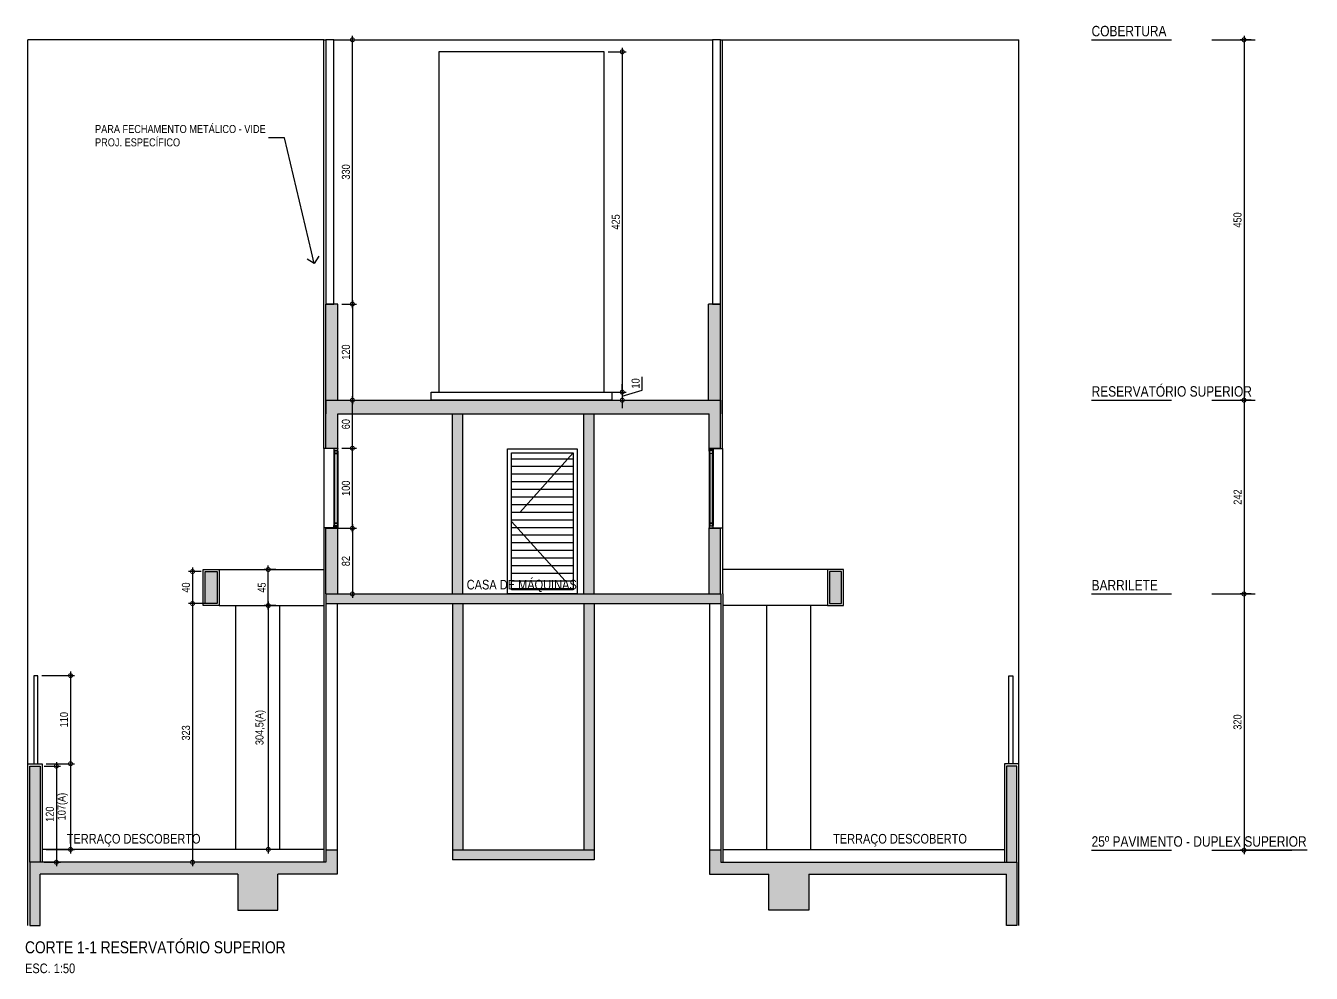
# Model space of a CAD drawing. Header units: metres. Extents: x -21 to 570, y -75 to 184.
# Drawn here: x 19.65 to 35.71, y -75.34 to -63.51 of the extents above; entities that cross this region are included whole.
import ezdxf
from ezdxf import colors
from ezdxf.entities.mleader import LeaderData, LeaderLine
from ezdxf.enums import TextEntityAlignment as Align
from ezdxf.math import Vec2, Vec3

# ---------------------------------------------------------------- set-up
doc = ezdxf.new("R2010")
doc.units = ezdxf.units.M
doc.linetypes.add('DASHEDX2', pattern=[1.5, 1, -0.5])
for name, color, linetype in [('ARQ-ALV ACAB', 4, 'Continuous'), ('ARQ-ALV OSSO', 5, 'Continuous'), ('ARQ-AUX', 7, 'Continuous'), ('ARQ-AUX1', 1, 'Continuous'), ('ARQ-CAX', 1, 'Continuous'), ('ARQ-CAX @ 1', 1, 'Continuous'), ('ARQ-DIM', 2, 'Continuous'), ('ARQ-EST', 2, 'Continuous'), ('ARQ-PRJ', 7, 'DASHEDX2'), ('ARQ-TXT', 2, 'Continuous')]:
    doc.layers.add(name, color=color, linetype=linetype)
doc.styles.add('Adesa', font='ARIALN.TTF')
doc.styles.add('M50', font='ARIALN.TTF', dxfattribs={"height": 0.15})
doc.dimstyles.new('ADESA 1-0050', dxfattribs={"dimtxt": 0.1, "dimasz": 0.1, "dimexe": 0.05, "dimexo": 0.05, "dimgap": 0.03, "dimtad": 1, "dimdec": 1, "dimlfac": 100, "dimzin": 12, "dimtxsty": 'Adesa', "dimblk": 'DOTSMALL', "dimcen": 1, "dimdle": 0.05, "dimclrd": 1, "dimclre": 1, "dimclrt": 256, "dimazin": 3, "dimtm": 1e-09, "dimtfac": 1, "dimtdec": 1, "dimtmove": 1, "dimatfit": 0, "dimldrblk": 'DOTSMALL', "dimfxl": 0.8, "dimtvp": 2, "dimtolj": 1, "dimtzin": 0, "dimarcsym": 0})
pattern_1 = [(0, (2.44636, 1.95), (0, 0.09525), [])]

# ---------------------------------------------------------------- blocks, each defined once
blk = doc.blocks.new('ct 11 dup sup')
at = {"layer": 'ARQ-EST'}
h = blk.add_hatch(color=8, dxfattribs=at)
h.dxf.hatch_style = 1
h.paths.add_polyline_path([(3.699, 3.35), (3.699, 3.23), (5.28, 3.23), (7.051, 3.23), (8.631, 3.23), (8.631, 3.35)])
h = blk.add_hatch(color=8, dxfattribs=at)
h.dxf.hatch_style = 1
h.paths.add_polyline_path([(5.41, 3.23), (5.28, 3.23), (5.28, 0.15), (5.41, 0.15)])
h.paths.add_polyline_path([(7.051, 3.23), (6.92, 3.23), (6.92, 0.15), (7.051, 0.15)])
h = blk.add_hatch(color=8, dxfattribs=at)
h.dxf.hatch_style = 1
h.paths.add_polyline_path([(0.13, 1.2), (0, 1.2), (0, 0), (0.13, 0)])
h.paths.add_polyline_path([(12.33, 1.2), (12.2, 1.2), (12.2, 0), (12.33, 0)])
h = blk.add_hatch(color=8, dxfattribs=at)
h.dxf.hatch_style = 1
h.paths.add_polyline_path([(0, 0), (0, -0.79), (0.13, -0.79), (0.13, -0.15), (2.6, -0.15), (2.6, -0.6), (3.1, -0.6), (3.1, -0.15), (3.839, -0.15), (3.839, 0.15), (3.699, 0.15), (3.699, 0)])
h = blk.add_hatch(color=8, dxfattribs=at)
h.dxf.hatch_style = 1
h.paths.add_polyline_path([(7.051, 0.03), (7.051, 0.15), (5.28, 0.15), (5.28, 0.03)])
h = blk.add_hatch(color=8, dxfattribs=at)
h.dxf.hatch_style = 1
h.paths.add_polyline_path([(9.23, -0.6), (9.73, -0.6), (9.73, -0.15), (12.2, -0.15), (12.2, -0.79), (12.33, -0.79), (12.33, 0), (12.2, 0), (8.631, 0), (8.631, 0.15), (8.491, 0.15), (8.491, -0.15), (9.23, -0.15)])
at = {"layer": 'ARQ-ALV ACAB'}
for p, q in [((3.674, 3.35), (3.674, 0)), ((8.656, 3.35), (8.656, 0))]:
    blk.add_line(p, q, dxfattribs=at)
at = {"layer": 'ARQ-ALV ACAB', "elevation": 0}
for points in [[(-0.025, -0.79), (-0.025, 1.23), (0.155, 1.23), (0.155, 0)], [(12.355, -0.79), (12.355, 1.23), (12.175, 1.23), (12.175, 0)]]:
    blk.add_lwpolyline(points, dxfattribs=at)
at = {"layer": 'ARQ-ALV ACAB'}
for points in [[(3.674, 0.16), (0.155, 0.16)], [(8.656, 0.16), (12.175, 0.16)]]:
    blk.add_lwpolyline(points, dxfattribs=at)
at = {"layer": 'ARQ-ALV OSSO'}
for p, q in [((3.699, 3.23), (3.699, 0.15)), ((3.839, 3.23), (3.839, 0.15)), ((8.491, 3.23, 0), (8.491, 0.15, 0)), ((8.631, 3.23), (8.631, 0.15))]:
    blk.add_line(p, q, dxfattribs=at)
at = {"layer": 'ARQ-AUX', "elevation": 0}
for points in [[(-0.025, 1.23), (-0.025, 3.35)], [(12.355, 1.23), (12.355, 3.35)]]:
    blk.add_lwpolyline(points, dxfattribs=at)
at = {"layer": 'ARQ-AUX1'}
for p, q in [((2.575, 0.16, 0), (2.575, 3.205, 0)), ((3.125, 0.16), (3.125, 3.205)), ((9.205, 0.16), (9.205, 3.205)), ((9.755, 0.16, 0), (9.755, 3.205, 0))]:
    blk.add_line(p, q, dxfattribs=at)
for points in [[(0.1, 2.33), (0.05, 2.33), (0.05, 1.23), (0.1, 1.23)], [(12.23, 2.33), (12.28, 2.33), (12.28, 1.23), (12.23, 1.23)]]:
    blk.add_lwpolyline(points, close=True, dxfattribs=at)
at = {"layer": 'ARQ-DIM'}
for p, q in [((3.699, 3.35), (3.699, 3.23)), ((3.699, 3.35), (8.631, 3.35)), ((3.699, 3.23), (5.28, 3.23)), ((5.28, 3.23), (5.28, 0.03)), ((5.28, 3.23), (7.051, 3.23)), ((5.41, 3.23), (5.41, 0.15)), ((6.92, 3.23), (6.92, 0.15)), ((7.051, 3.23), (7.051, 0.03)), ((7.051, 3.23), (8.631, 3.23)), ((8.631, 3.35), (8.631, 3.23)), ((3.839, 0.15), (3.699, 0.15)), ((7.051, 0.15), (5.28, 0.15)), ((7.051, 0.03), (5.28, 0.03)), ((8.631, 0.15), (8.491, 0.15))]:
    blk.add_line(p, q, dxfattribs=at)
for points in [[(3.699, 0.15), (3.699, 0), (0, 0)], [(8.631, 0.15), (8.631, 0), (12.33, 0)], [(2.6, -0.15), (0.13, -0.15)], [(3.839, -0.15), (3.1, -0.15)], [(8.491, -0.15), (9.23, -0.15)], [(9.73, -0.15), (12.2, -0.15)]]:
    blk.add_lwpolyline(points, dxfattribs=at)
at = {"layer": 'ARQ-EST'}
for points in [[(0.13, 0), (0, 0), (0, 1.2), (0.13, 1.2)], [(12.2, 0), (12.33, 0), (12.33, 1.2), (12.2, 1.2)]]:
    blk.add_lwpolyline(points, close=True, dxfattribs=at)
for points in [[(0, 0), (0, -0.79), (0.13, -0.79), (0.13, -0.15)], [(3.839, 0.15), (3.839, -0.15)], [(8.491, 0.15), (8.491, -0.15)], [(12.33, 0), (12.33, -0.79), (12.2, -0.79), (12.2, -0.15)], [(2.6, -0.15), (2.6, -0.6), (3.1, -0.6), (3.1, -0.15)], [(9.73, -0.15), (9.73, -0.6), (9.23, -0.6), (9.23, -0.15)]]:
    blk.add_lwpolyline(points, dxfattribs=at)
blk = doc.blocks.new('ct 1 cob')
at = {"layer": 'ARQ-DIM'}
h = blk.add_hatch(color=8, dxfattribs=at)
h.dxf.hatch_style = 1
h.paths.add_polyline_path([(0.15, 1.2), (0, 1.2), (0, 0), (0.15, 0)])
h.paths.add_polyline_path([(4.93, 1.2), (4.83, 1.2), (4.78, 1.2), (4.78, 0), (4.93, 0)])
at = {"layer": 'ARQ-ALV ACAB'}
for p, q in [((-0.025, 0), (-0.025, 4.5)), ((4.955, 0), (4.955, 4.5))]:
    blk.add_line(p, q, dxfattribs=at)
for points in [[(-0.025, 4.5), (0, 4.5)], [(4.93, 4.5), (4.955, 4.5)]]:
    blk.add_lwpolyline(points, dxfattribs=at)
at = {"layer": 'ARQ-AUX1'}
for points in [[(0, 1.2), (0.1, 1.2), (0.1, 4.5), (0, 4.5)], [(4.83, 1.2), (4.93, 1.2), (4.93, 4.5), (4.83, 4.5)], [(1.412, 0.1), (3.474, 0.1), (3.474, 4.35), (1.412, 4.35)], [(1.313, 0.1), (3.573, 0.1), (3.573, 0), (1.313, 0)]]:
    blk.add_lwpolyline(points, close=True, dxfattribs=at)
at = {"layer": 'ARQ-EST'}
for p, q in [((0, 0), (0, 1.2)), ((0.15, 1.2), (0, 1.2)), ((0.15, 0), (0.15, 1.2)), ((4.78, 0), (4.78, 1.2)), ((4.93, 1.2), (4.78, 1.2)), ((4.93, 0), (4.93, 1.2))]:
    blk.add_line(p, q, dxfattribs=at)
blk = doc.blocks.new('*U431')
at = {"color": 0, "linetype": 'ByBlock', "ltscale": 0.5}
for points in [[(0.02, -0.045), (0.02, -0.045), (0.02, -0.045), (0.02, -0.045), (0.02, -0.045), (0.02, -0.045), (0.02, -0.045), (0.02, -0.045), (0.02, -0.045), (0.03, -0.045), (0.03, -0.05), (0, -0.05), (0, 0), (0.03, 0), (0.03, -0.005), (0.02, -0.005), (0.02, -0.045)], [(0.97, -0.045), (0.97, -0.045), (0.97, -0.045), (0.97, -0.045), (0.97, -0.045), (0.97, -0.045), (0.97, -0.045), (0.97, -0.045), (0.97, -0.045), (0.96, -0.045), (0.96, -0.05), (0.99, -0.05), (0.99, 0), (0.96, 0), (0.96, -0.005), (0.97, -0.005), (0.97, -0.045)], [(0.025, -0.01), (0.06, -0.01), (0.06, -0.04), (0.025, -0.04)], [(0.965, -0.01), (0.93, -0.01), (0.93, -0.04), (0.965, -0.04)]]:
    blk.add_lwpolyline(points, close=True, dxfattribs=at)
at = {"color": 8, "linetype": 'ByBlock', "ltscale": 0.5}
for points in [[(0.96, 0), (0.03, 0)], [(0.96, -0.05), (0.03, -0.05)]]:
    blk.add_lwpolyline(points, dxfattribs=at)
at = {"color": 7, "linetype": 'ByBlock', "ltscale": 0.5}
blk.add_lwpolyline([(0.93, -0.01), (0.93, -0.04), (0.06, -0.04), (0.06, -0.01)], close=True, dxfattribs=at)
blk = doc.blocks.new('ct 1 atico')
at = {"layer": 'ARQ-CAX'}
h = blk.add_hatch(dxfattribs=at)
h.set_pattern_fill('LINE', scale=0.03)
h.set_pattern_definition(pattern_1)
h.paths.add_polyline_path([(2.32, 1.763), (3.09, 1.763), (3.09, 0.05), (2.32, 0.05)])
h = blk.add_hatch(dxfattribs=at)
h.set_pattern_fill('LINE', scale=0.03)
h.set_pattern_definition(pattern_1)
h.paths.add_polyline_path([(2.32, 1.763), (3.09, 1.763), (3.09, 0.05), (2.32, 0.05)])
at = {"layer": 'ARQ-EST'}
h = blk.add_hatch(color=8, dxfattribs=at)
h.dxf.hatch_style = 1
h.paths.add_polyline_path([(0, 2.42), (0, 2.25), (0, 1.82), (0.15, 1.82), (0.15, 2.25), (4.787, 2.25), (4.787, 1.82), (4.93, 1.82), (4.93, 2.42)])
h = blk.add_hatch(color=8, dxfattribs=at)
h.dxf.hatch_style = 1
h.paths.add_polyline_path([(3.35, 2.25), (3.22, 2.25), (3.22, 0), (3.35, 0)])
h.paths.add_polyline_path([(1.71, 2.25), (1.58, 2.25), (1.58, 0), (1.71, 0)])
h = blk.add_hatch(color=8, dxfattribs=at)
h.dxf.hatch_style = 1
h.paths.add_polyline_path([(0.15, 0.82), (0, 0.82), (0, 0), (0.15, 0)])
h.paths.add_polyline_path([(4.93, 0.82), (4.787, 0.82), (4.787, 0), (4.93, 0)])
h = blk.add_hatch(color=8, dxfattribs=at)
h.dxf.hatch_style = 1
h.paths.add_polyline_path([(-1.51, -0.12), (-1.36, -0.12), (-1.36, 0.28), (-1.51, 0.28)])
h = blk.add_hatch(color=8, dxfattribs=at)
h.dxf.hatch_style = 1
h.paths.add_polyline_path([(6.29, -0.12), (6.44, -0.12), (6.44, 0.28), (6.29, 0.28)])
at = {"layer": 'ARQ-ALV ACAB'}
for points in [[(0.15, 1.82), (0.15, 1.815), (0, 1.815), (-0.025, 1.815), (-0.025, 2.42)], [(4.787, 1.82), (4.787, 1.815), (4.937, 1.815), (4.955, 1.815), (4.955, 2.42)], [(0.15, 0.82), (0.15, 0.825), (0, 0.825), (-0.025, 0.825), (-0.025, 0)], [(4.787, 0.82), (4.787, 0.825), (4.937, 0.825), (4.955, 0.825), (4.955, 0)]]:
    blk.add_lwpolyline(points, dxfattribs=at)
at = {"layer": 'ARQ-ALV ACAB', "elevation": 0}
for points in [[(-1.535, 0.305), (-1.335, 0.305), (-1.335, -0.145), (-1.535, -0.145)], [(6.465, 0.305), (6.265, 0.305), (6.265, -0.145), (6.465, -0.145)]]:
    blk.add_lwpolyline(points, close=True, dxfattribs=at)
at = {"layer": 'ARQ-AUX'}
for points in [[(-0.025, 1.815), (-0.025, 0.825)], [(4.955, 1.815), (4.955, 0.825)]]:
    blk.add_lwpolyline(points, dxfattribs=at)
at = {"layer": 'ARQ-AUX1', "elevation": 0}
for points in [[(-1.335, 0.305), (-0.025, 0.305)], [(6.265, 0.305), (4.955, 0.305)], [(-1.335, -0.145), (-0.025, -0.145)], [(6.265, -0.145), (4.955, -0.145)]]:
    blk.add_lwpolyline(points, dxfattribs=at)
at = {"layer": 'ARQ-CAX'}
for points in [[(2.27, 1.813), (3.14, 1.813), (3.14, 0), (2.27, 0)], [(2.27, 1.813), (3.14, 1.813), (3.14, 0), (2.27, 0)], [(2.32, 1.763), (3.09, 1.763), (3.09, 0.05), (2.32, 0.05)], [(2.32, 1.763), (3.09, 1.763), (3.09, 0.05), (2.32, 0.05)]]:
    blk.add_lwpolyline(points, close=True, dxfattribs=at)
at = {"layer": 'ARQ-EST'}
for p, q in [((0, 1.82), (0, 2.42)), ((0, 2.42), (4.93, 2.42)), ((4.93, 1.82, 0), (4.93, 2.42, 0)), ((0.15, 1.82), (0.15, 2.25)), ((0.15, 2.25), (4.787, 2.25)), ((1.58, 0), (1.58, 2.25)), ((1.71, 0), (1.71, 2.25)), ((3.22, 0), (3.22, 2.25)), ((3.35, 0), (3.35, 2.25)), ((4.787, 1.82), (4.787, 2.25)), ((0, 1.82), (0.15, 1.82)), ((4.787, 1.82), (4.93, 1.82)), ((0, 0), (0, 0.82)), ((0, 0.82), (0.15, 0.82)), ((0.15, 0), (0.15, 0.82)), ((4.787, 0), (4.787, 0.82)), ((4.787, 0.82), (4.93, 0.82)), ((4.93, 0, 0), (4.93, 0.82, 0)), ((0, 0), (4.93, 0))]:
    blk.add_line(p, q, dxfattribs=at)
for points in [[(0, 2.42), (0, 2.25)], [(4.93, 2.42), (4.93, 2.25)]]:
    blk.add_lwpolyline(points, dxfattribs=at)
at = {"layer": 'ARQ-EST', "elevation": 0}
for points in [[(-1.51, 0.28), (-1.36, 0.28), (-1.36, -0.12), (-1.51, -0.12)], [(6.44, 0.28), (6.29, 0.28), (6.29, -0.12), (6.44, -0.12)]]:
    blk.add_lwpolyline(points, close=True, dxfattribs=at)
at = {"layer": 'ARQ-PRJ'}
blk.add_lwpolyline([(3.09, 1.763), (2.32, 0.907), (3.09, 0.05)], dxfattribs=at)
at = {"layer": 'ARQ-CAX @ 1', "rotation": 90}
blk.add_blockref('*U431', (0.1, 0.825), dxfattribs=at)
at = {"layer": 'ARQ-CAX @ 1', "xscale": -1, "rotation": 270}
blk.add_blockref('*U431', (4.837, 0.825), dxfattribs=at)
at = {"layer": 'ARQ-TXT', "style": 'M50'}
blk.add_text('CASA DE MÁQUINAS', height=0.12, dxfattribs=at).set_placement((2.446, 0.116, -0.114), align=Align.MIDDLE)
blk = doc.blocks.new('_DotSmall')
at = {"color": 0, "linetype": 'ByBlock', "const_width": 0.5}
blk.add_lwpolyline([(-0.0625, 0, 1), (0.0625, 0, 1)], format="xyb", close=True, dxfattribs=at)
blk = doc.blocks.new('*D460')
at = {"layer": 'ARQ-DIM', "color": 1, "lineweight": -2, "transparency": 16777216}
for p, q in [((20.03, -72.705), (20.03, -74.005)), ((19.878, -72.755), (20.08, -72.755)), ((19.878, -73.955), (20.08, -73.955))]:
    blk.add_line(p, q, dxfattribs=at)
at = {"layer": 'Defpoints', "color": 0, "transparency": 16777216}
for p in [(19.828, -72.755), (19.828, -73.955), (20.03, -73.955)]:
    blk.add_point(p, dxfattribs=at)
at = {"layer": 'ARQ-DIM', "color": 1, "lineweight": -2, "transparency": 16777216, "xscale": 0.1, "yscale": 0.1, "zscale": 0.1}
for p, rotation in [((20.03, -72.755), 90), ((20.03, -73.955), 270)]:
    blk.add_blockref('_DotSmall', p, dxfattribs=dict(at, rotation=rotation))
at = {"layer": 'ARQ-DIM', "transparency": 16777216, "insert": (19.949, -73.355), "char_height": 0.1, "attachment_point": 5, "rotation": 90, "style": 'Adesa'}
blk.add_mtext('\\A1;120', dxfattribs=at)
blk = doc.blocks.new('*D461')
at = {"layer": 'ARQ-DIM', "color": 1, "lineweight": -2, "transparency": 16777216}
for p, q in [((19.903, -72.725), (20.257, -72.725)), ((20.207, -72.675), (20.207, -73.845)), ((19.903, -73.795), (20.257, -73.795))]:
    blk.add_line(p, q, dxfattribs=at)
at = {"layer": 'Defpoints', "color": 0, "transparency": 16777216}
for p in [(19.853, -72.725, 0), (19.853, -73.795), (20.207, -73.795)]:
    blk.add_point(p, dxfattribs=at)
at = {"layer": 'ARQ-DIM', "color": 1, "lineweight": -2, "transparency": 16777216, "xscale": 0.1, "yscale": 0.1, "zscale": 0.1}
for p, rotation in [((20.207, -72.725), 90), ((20.207, -73.795), 270)]:
    blk.add_blockref('_DotSmall', p, dxfattribs=dict(at, rotation=rotation))
at = {"layer": 'ARQ-DIM', "transparency": 16777216, "insert": (20.111, -73.26), "char_height": 0.1, "attachment_point": 5, "rotation": 90, "style": 'Adesa'}
blk.add_mtext('\\A1;107(A)', dxfattribs=at)
blk = doc.blocks.new('*D462')
at = {"layer": 'ARQ-DIM', "color": 1, "lineweight": -2, "transparency": 16777216}
for p, q in [((20.207, -71.575), (20.207, -72.775)), ((19.848, -71.625), (20.257, -71.625)), ((19.953, -72.725), (20.257, -72.725))]:
    blk.add_line(p, q, dxfattribs=at)
at = {"layer": 'Defpoints', "color": 0, "transparency": 16777216}
for p in [(19.798, -71.625), (19.903, -72.725), (20.207, -72.725)]:
    blk.add_point(p, dxfattribs=at)
at = {"layer": 'ARQ-DIM', "color": 1, "lineweight": -2, "transparency": 16777216, "xscale": 0.1, "yscale": 0.1, "zscale": 0.1}
for p, rotation in [((20.207, -71.625), 90), ((20.207, -72.725), 270)]:
    blk.add_blockref('_DotSmall', p, dxfattribs=dict(at, rotation=rotation))
at = {"layer": 'ARQ-DIM', "transparency": 16777216, "insert": (20.126, -72.175), "char_height": 0.1, "attachment_point": 5, "rotation": 90, "style": 'Adesa'}
blk.add_mtext('\\A1;110', dxfattribs=at)
blk = doc.blocks.new('*D463')
at = {"layer": 'ARQ-DIM', "color": 1, "lineweight": -2, "transparency": 16777216}
for p, q in [((21.987, -70.725), (21.681, -70.725)), ((21.731, -70.675), (21.731, -74.005)), ((21.987, -73.955), (21.681, -73.955))]:
    blk.add_line(p, q, dxfattribs=at)
at = {"layer": 'Defpoints', "color": 0, "transparency": 16777216}
for p in [(22.037, -70.725, 0), (21.731, -73.955), (22.037, -73.955)]:
    blk.add_point(p, dxfattribs=at)
at = {"layer": 'ARQ-DIM', "color": 1, "lineweight": -2, "transparency": 16777216, "xscale": 0.1, "yscale": 0.1, "zscale": 0.1}
for p, rotation in [((21.731, -70.725), 90), ((21.731, -73.955), 270)]:
    blk.add_blockref('_DotSmall', p, dxfattribs=dict(at, rotation=rotation))
at = {"layer": 'ARQ-DIM', "transparency": 16777216, "insert": (21.649, -72.34), "char_height": 0.1, "attachment_point": 5, "rotation": 90, "style": 'Adesa'}
blk.add_mtext('\\A1;323', dxfattribs=at)
blk = doc.blocks.new('*D464')
at = {"layer": 'ARQ-DIM', "color": 1, "lineweight": -2, "transparency": 16777216}
for p, q in [((21.837, -70.325), (21.681, -70.325)), ((21.731, -70.275), (21.731, -70.775)), ((21.837, -70.725), (21.681, -70.725))]:
    blk.add_line(p, q, dxfattribs=at)
at = {"layer": 'Defpoints', "color": 0, "transparency": 16777216}
for p in [(21.887, -70.325), (21.731, -70.725), (21.887, -70.725)]:
    blk.add_point(p, dxfattribs=at)
at = {"layer": 'ARQ-DIM', "color": 1, "lineweight": -2, "transparency": 16777216, "xscale": 0.1, "yscale": 0.1, "zscale": 0.1}
for p, rotation in [((21.731, -70.325), 90), ((21.731, -70.725), 270)]:
    blk.add_blockref('_DotSmall', p, dxfattribs=dict(at, rotation=rotation))
at = {"layer": 'ARQ-DIM', "transparency": 16777216, "insert": (21.649, -70.525), "char_height": 0.1, "attachment_point": 5, "rotation": 90, "style": 'Adesa'}
blk.add_mtext('\\A1;40', dxfattribs=at)
blk = doc.blocks.new('*D465')
at = {"layer": 'ARQ-DIM', "color": 1, "lineweight": -2, "transparency": 16777216}
for p, q in [((22.773, -70.75), (22.627, -70.75)), ((22.677, -70.7), (22.677, -73.845)), ((22.773, -73.795), (22.627, -73.795))]:
    blk.add_line(p, q, dxfattribs=at)
at = {"layer": 'Defpoints', "color": 0, "transparency": 16777216}
for p in [(22.823, -70.75), (22.677, -73.795), (22.823, -73.795)]:
    blk.add_point(p, dxfattribs=at)
at = {"layer": 'ARQ-DIM', "color": 1, "lineweight": -2, "transparency": 16777216, "xscale": 0.1, "yscale": 0.1, "zscale": 0.1}
for p, rotation in [((22.677, -70.75), 90), ((22.677, -73.795), 270)]:
    blk.add_blockref('_DotSmall', p, dxfattribs=dict(at, rotation=rotation))
at = {"layer": 'ARQ-DIM', "transparency": 16777216, "insert": (22.582, -72.273), "char_height": 0.1, "attachment_point": 5, "rotation": 90, "style": 'Adesa'}
blk.add_mtext('\\A1;304,5(A)', dxfattribs=at)
blk = doc.blocks.new('*D466')
at = {"layer": 'ARQ-DIM', "color": 1, "lineweight": -2, "transparency": 16777216}
for p, q in [((22.773, -70.3), (22.627, -70.3)), ((22.677, -70.8), (22.677, -70.25)), ((22.773, -70.75), (22.627, -70.75))]:
    blk.add_line(p, q, dxfattribs=at)
at = {"layer": 'Defpoints', "color": 0, "transparency": 16777216}
for p in [(22.677, -70.3), (22.823, -70.3, 0), (22.823, -70.75)]:
    blk.add_point(p, dxfattribs=at)
at = {"layer": 'ARQ-DIM', "color": 1, "lineweight": -2, "transparency": 16777216, "xscale": 0.1, "yscale": 0.1, "zscale": 0.1}
for p, rotation in [((22.677, -70.3), 90), ((22.677, -70.75), 270)]:
    blk.add_blockref('_DotSmall', p, dxfattribs=dict(at, rotation=rotation))
at = {"layer": 'ARQ-DIM', "transparency": 16777216, "insert": (22.596, -70.525), "char_height": 0.1, "attachment_point": 5, "rotation": 90, "style": 'Adesa'}
blk.add_mtext('\\A1;45', dxfattribs=at)
blk = doc.blocks.new('*D467')
at = {"layer": 'ARQ-DIM', "color": 1, "lineweight": -2, "transparency": 16777216}
for p, q in [((23.522, -69.785), (23.778, -69.785)), ((23.728, -69.735), (23.728, -70.655)), ((23.597, -70.605), (23.778, -70.605))]:
    blk.add_line(p, q, dxfattribs=at)
at = {"layer": 'Defpoints', "color": 0, "transparency": 16777216}
for p in [(23.472, -69.785), (23.547, -70.605), (23.728, -70.605)]:
    blk.add_point(p, dxfattribs=at)
at = {"layer": 'ARQ-DIM', "color": 1, "lineweight": -2, "transparency": 16777216, "xscale": 0.1, "yscale": 0.1, "zscale": 0.1}
for p, rotation in [((23.728, -69.785), 90), ((23.728, -70.605), 270)]:
    blk.add_blockref('_DotSmall', p, dxfattribs=dict(at, rotation=rotation))
at = {"layer": 'ARQ-DIM', "transparency": 16777216, "insert": (23.647, -70.195), "char_height": 0.1, "attachment_point": 5, "rotation": 90, "style": 'Adesa'}
blk.add_mtext('\\A1;82', dxfattribs=at)
blk = doc.blocks.new('*D468')
at = {"layer": 'ARQ-DIM', "color": 1, "lineweight": -2, "transparency": 16777216}
for p, q in [((23.597, -68.785), (23.778, -68.785)), ((23.728, -69.835), (23.728, -68.735)), ((23.597, -69.785), (23.778, -69.785))]:
    blk.add_line(p, q, dxfattribs=at)
at = {"layer": 'Defpoints', "color": 0, "transparency": 16777216}
for p in [(23.547, -68.785), (23.728, -68.785), (23.547, -69.785)]:
    blk.add_point(p, dxfattribs=at)
at = {"layer": 'ARQ-DIM', "color": 1, "lineweight": -2, "transparency": 16777216, "xscale": 0.1, "yscale": 0.1, "zscale": 0.1}
for p, rotation in [((23.728, -68.785), 90), ((23.728, -69.785), 270)]:
    blk.add_blockref('_DotSmall', p, dxfattribs=dict(at, rotation=rotation))
at = {"layer": 'ARQ-DIM', "transparency": 16777216, "insert": (23.647, -69.285), "char_height": 0.1, "attachment_point": 5, "rotation": 90, "style": 'Adesa'}
blk.add_mtext('\\A1;100', dxfattribs=at)
blk = doc.blocks.new('*D454')
at = {"layer": 'ARQ-DIM', "color": 1, "lineweight": -2, "transparency": 16777216}
for p, q in [((23.597, -68.185), (23.778, -68.185)), ((23.728, -68.835), (23.728, -68.135)), ((23.597, -68.785), (23.778, -68.785))]:
    blk.add_line(p, q, dxfattribs=at)
at = {"layer": 'Defpoints', "color": 0, "transparency": 16777216}
for p in [(23.547, -68.185), (23.728, -68.185), (23.547, -68.785)]:
    blk.add_point(p, dxfattribs=at)
at = {"layer": 'ARQ-DIM', "color": 1, "lineweight": -2, "transparency": 16777216, "xscale": 0.1, "yscale": 0.1, "zscale": 0.1}
for p, rotation in [((23.728, -68.185), 90), ((23.728, -68.785), 270)]:
    blk.add_blockref('_DotSmall', p, dxfattribs=dict(at, rotation=rotation))
at = {"layer": 'ARQ-DIM', "transparency": 16777216, "insert": (23.647, -68.485), "char_height": 0.1, "attachment_point": 5, "rotation": 90, "style": 'Adesa'}
blk.add_mtext('\\A1;60', dxfattribs=at)
blk = doc.blocks.new('*D455')
at = {"layer": 'ARQ-DIM', "color": 1, "lineweight": -2, "transparency": 16777216}
for p, q in [((23.728, -66.935), (23.728, -68.235)), ((23.597, -66.985), (23.778, -66.985)), ((23.597, -68.185), (23.778, -68.185))]:
    blk.add_line(p, q, dxfattribs=at)
at = {"layer": 'Defpoints', "color": 0, "transparency": 16777216}
for p in [(23.547, -66.985), (23.547, -68.185), (23.728, -68.185)]:
    blk.add_point(p, dxfattribs=at)
at = {"layer": 'ARQ-DIM', "color": 1, "lineweight": -2, "transparency": 16777216, "xscale": 0.1, "yscale": 0.1, "zscale": 0.1}
for p, rotation in [((23.728, -66.985), 90), ((23.728, -68.185), 270)]:
    blk.add_blockref('_DotSmall', p, dxfattribs=dict(at, rotation=rotation))
at = {"layer": 'ARQ-DIM', "transparency": 16777216, "insert": (23.647, -67.585), "char_height": 0.1, "attachment_point": 5, "rotation": 90, "style": 'Adesa'}
blk.add_mtext('\\A1;120', dxfattribs=at)
blk = doc.blocks.new('*D456')
at = {"layer": 'ARQ-DIM', "color": 1, "lineweight": -2, "transparency": 16777216}
for p, q in [((23.547, -63.685), (23.778, -63.685)), ((23.728, -67.035), (23.728, -63.635)), ((23.597, -66.985), (23.778, -66.985))]:
    blk.add_line(p, q, dxfattribs=at)
at = {"layer": 'Defpoints', "color": 0, "transparency": 16777216}
for p in [(23.497, -63.685), (23.728, -63.685), (23.547, -66.985)]:
    blk.add_point(p, dxfattribs=at)
at = {"layer": 'ARQ-DIM', "color": 1, "lineweight": -2, "transparency": 16777216, "xscale": 0.1, "yscale": 0.1, "zscale": 0.1}
for p, rotation in [((23.728, -63.685), 90), ((23.728, -66.985), 270)]:
    blk.add_blockref('_DotSmall', p, dxfattribs=dict(at, rotation=rotation))
at = {"layer": 'ARQ-DIM', "transparency": 16777216, "insert": (23.647, -65.335), "char_height": 0.1, "attachment_point": 5, "rotation": 90, "style": 'Adesa'}
blk.add_mtext('\\A1;330', dxfattribs=at)
blk = doc.blocks.new('*D457')
at = {"layer": 'ARQ-DIM', "color": 1, "lineweight": -2, "transparency": 16777216}
for p, q in [((26.921, -63.835), (27.149, -63.835)), ((27.099, -63.785), (27.099, -68.135)), ((26.921, -68.085), (27.149, -68.085))]:
    blk.add_line(p, q, dxfattribs=at)
at = {"layer": 'Defpoints', "color": 0, "transparency": 16777216}
for p in [(26.871, -63.835), (26.871, -68.085), (27.099, -68.085)]:
    blk.add_point(p, dxfattribs=at)
at = {"layer": 'ARQ-DIM', "color": 1, "lineweight": -2, "transparency": 16777216, "xscale": 0.1, "yscale": 0.1, "zscale": 0.1}
for p, rotation in [((27.099, -63.835), 90), ((27.099, -68.085), 270)]:
    blk.add_blockref('_DotSmall', p, dxfattribs=dict(at, rotation=rotation))
at = {"layer": 'ARQ-DIM', "transparency": 16777216, "insert": (27.018, -65.96), "char_height": 0.1, "attachment_point": 5, "rotation": 90, "style": 'Adesa'}
blk.add_mtext('\\A1;425', dxfattribs=at)
blk = doc.blocks.new('*D458')
at = {"layer": 'ARQ-DIM', "color": 1, "lineweight": -2, "transparency": 16777216}
for p, q in [((27.347, -68.061), (27.347, -67.892)), ((27.02, -68.085), (27.149, -68.085)), ((27.099, -68.085), (27.099, -67.985)), ((27.099, -68.135), (27.347, -68.061)), ((27.099, -68.085), (27.099, -68.185)), ((27.099, -68.085), (27.099, -68.185)), ((27.02, -68.185), (27.149, -68.185)), ((27.099, -68.185), (27.099, -68.285))]:
    blk.add_line(p, q, dxfattribs=at)
at = {"layer": 'Defpoints', "color": 0, "transparency": 16777216}
for p in [(26.97, -68.085), (26.97, -68.185), (27.099, -68.185)]:
    blk.add_point(p, dxfattribs=at)
at = {"layer": 'ARQ-DIM', "color": 1, "lineweight": -2, "transparency": 16777216, "xscale": 0.1, "yscale": 0.1, "zscale": 0.1}
for p, rotation in [((27.099, -68.085), 270), ((27.099, -68.185), 90)]:
    blk.add_blockref('_DotSmall', p, dxfattribs=dict(at, rotation=rotation))
at = {"layer": 'ARQ-DIM', "transparency": 16777216, "insert": (27.266, -67.976), "char_height": 0.1, "attachment_point": 5, "rotation": 90, "style": 'Adesa'}
blk.add_mtext('\\A1;10', dxfattribs=at)
blk = doc.blocks.new('*D469')
at = {"layer": 'ARQ-DIM', "color": 1, "lineweight": -2, "transparency": 16777216}
for p, q in [((34.954, -68.185), (34.815, -68.185)), ((34.865, -68.135), (34.865, -70.655)), ((34.954, -70.605), (34.815, -70.605))]:
    blk.add_line(p, q, dxfattribs=at)
at = {"layer": 'Defpoints', "color": 0, "transparency": 16777216}
for p in [(35.004, -68.185, 0), (34.865, -70.605), (35.004, -70.605, 0)]:
    blk.add_point(p, dxfattribs=at)
at = {"layer": 'ARQ-DIM', "color": 1, "lineweight": -2, "transparency": 16777216, "xscale": 0.1, "yscale": 0.1, "zscale": 0.1}
for p, rotation in [((34.865, -68.185), 90), ((34.865, -70.605), 270)]:
    blk.add_blockref('_DotSmall', p, dxfattribs=dict(at, rotation=rotation))
at = {"layer": 'ARQ-DIM', "transparency": 16777216, "insert": (34.785, -69.395), "char_height": 0.1, "attachment_point": 5, "rotation": 90, "style": 'Adesa'}
blk.add_mtext('\\A1;242', dxfattribs=at)
blk = doc.blocks.new('*D459')
at = {"layer": 'ARQ-DIM', "color": 1, "lineweight": -2, "transparency": 16777216}
for p, q in [((34.954, -70.605), (34.815, -70.605)), ((34.865, -70.555), (34.865, -73.855)), ((35.655, -73.805), (34.815, -73.805))]:
    blk.add_line(p, q, dxfattribs=at)
at = {"layer": 'Defpoints', "color": 0, "transparency": 16777216}
for p in [(35.004, -70.605, 0), (34.865, -73.805), (35.705, -73.805, 0)]:
    blk.add_point(p, dxfattribs=at)
at = {"layer": 'ARQ-DIM', "color": 1, "lineweight": -2, "transparency": 16777216, "xscale": 0.1, "yscale": 0.1, "zscale": 0.1}
for p, rotation in [((34.865, -70.605), 90), ((34.865, -73.805), 270)]:
    blk.add_blockref('_DotSmall', p, dxfattribs=dict(at, rotation=rotation))
at = {"layer": 'ARQ-DIM', "transparency": 16777216, "insert": (34.784, -72.205), "char_height": 0.1, "attachment_point": 5, "rotation": 90, "style": 'Adesa'}
blk.add_mtext('\\A1;320', dxfattribs=at)
blk = doc.blocks.new('*D470')
at = {"layer": 'ARQ-DIM', "color": 1, "lineweight": -2, "transparency": 16777216}
for p, q in [((34.954, -63.685), (34.815, -63.685)), ((34.865, -63.635), (34.865, -68.235)), ((34.954, -68.185), (34.815, -68.185))]:
    blk.add_line(p, q, dxfattribs=at)
at = {"layer": 'Defpoints', "color": 0, "transparency": 16777216}
for p in [(35.004, -63.685, 0), (34.865, -68.185), (35.004, -68.185)]:
    blk.add_point(p, dxfattribs=at)
at = {"layer": 'ARQ-DIM', "color": 1, "lineweight": -2, "transparency": 16777216, "xscale": 0.1, "yscale": 0.1, "zscale": 0.1}
for p, rotation in [((34.865, -63.685), 90), ((34.865, -68.185), 270)]:
    blk.add_blockref('_DotSmall', p, dxfattribs=dict(at, rotation=rotation))
at = {"layer": 'ARQ-DIM', "transparency": 16777216, "insert": (34.784, -65.935), "char_height": 0.1, "attachment_point": 5, "rotation": 90, "style": 'Adesa'}
blk.add_mtext('\\A1;450', dxfattribs=at)
blk = doc.blocks.new('_Open90')
at = {"color": 0, "linetype": 'ByBlock', "lineweight": -2}
for p, q in [((0, 0), (-1, 0)), ((-0.5, 0.5), (0, 0)), ((0, 0), (-0.5, -0.5))]:
    blk.add_line(p, q, dxfattribs=at)

msp = doc.modelspace()

# ---------------------------------------------------------------- linework, layer by layer
at = {"layer": 'ARQ-AUX', "elevation": 0}
for points in [[(19.6728, -70.6055), (19.6728, -63.6855)], [(28.3519, -63.6855), (32.0529, -63.6855)], [(32.0529, -70.6055), (32.0529, -63.6855)]]:
    msp.add_lwpolyline(points, dxfattribs=at)
at = {"layer": 'ARQ-AUX'}
for points in [[(23.3721, -63.6855), (19.6728, -63.6855)], [(23.4971, -63.6855), (28.227, -63.6855)]]:
    msp.add_lwpolyline(points, dxfattribs=at)
at = {"layer": 'ARQ-PRJ', "elevation": 0}
for points in [[(32.9613, -63.6855), (35.004, -63.6855)], [(32.9613, -70.6055), (35.004, -70.6055)]]:
    msp.add_lwpolyline(points, dxfattribs=at)
at = {"layer": 'ARQ-PRJ'}
for points in [[(32.9613, -68.1855), (35.004, -68.1855)], [(32.9613, -73.8055), (35.7053, -73.8055)]]:
    msp.add_lwpolyline(points, dxfattribs=at)

# ---------------------------------------------------------------- block references
at = {"layer": 'ARQ-EST'}
for name, p in [('ct 1 cob', (23.3971, -68.1855)), ('ct 1 atico', (23.3971, -70.6055)), ('ct 11 dup sup', (19.6978, -73.9555))]:
    msp.add_blockref(name, p, dxfattribs=at)

# ---------------------------------------------------------------- texts
at = {"layer": 'ARQ-TXT', "ltscale": 0.5, "style": 'Adesa'}
for s, height, p in [('COBERTURA', 0.13, (32.9613, -63.6408, 0)), ('RESERVATÓRIO SUPERIOR', 0.13, (32.9613, -68.1408)), ('BARRILETE', 0.13, (32.9613, -70.5608, 0)), ('25º PAVIMENTO - DUPLEX SUPERIOR', 0.13, (32.9613, -73.7608)), ('CORTE 1-1 RESERVATÓRIO SUPERIOR', 0.15, (19.6387, -75.0925)), ('ESC. 1:50', 0.12, (19.6387, -75.3403))]:
    msp.add_text(s, height=height, dxfattribs=at).set_placement(p)
at = {"layer": 'ARQ-TXT', "style": 'M50'}
for p in [(20.9954, -73.6796, -0.1142), (30.5678, -73.6796, -0.1142)]:
    msp.add_text('TERRAÇO DESCOBERTO', height=0.12, dxfattribs=at).set_placement(p, align=Align.MIDDLE)

# ---------------------------------------------------------------- dimensions: what is measured, and where the dimension line sits
at = {"layer": 'ARQ-DIM'}
for base, p1, p2, picture, middle in [((23.7284, -63.6855), (23.5471, -66.9855), (23.4971, -63.6855), '*D456', (23.6474, -65.3355)), ((34.8655, -68.1855), (35.004, -63.6855, 0), (35.004, -68.1855), '*D470', (34.7844, -65.9355)), ((27.0987, -68.0855), (26.8709, -63.8355), (26.8709, -68.0855), '*D457', (27.0176, -65.9605)), ((23.7284, -68.1855), (23.5471, -66.9855), (23.5471, -68.1855), '*D455', (23.6474, -67.5855)), ((27.0987, -68.1855), (26.9698, -68.0855), (26.9698, -68.1855), '*D458', (27.2658, -68.031)), ((23.7284, -68.1855), (23.547, -68.7855), (23.5471, -68.1855), '*D454', (23.6474, -68.4855)), ((34.8655, -70.6055, 0), (35.004, -68.1855), (35.004, -70.6055, 0), '*D469', (34.7853, -69.3955, 0)), ((23.7284, -68.7855), (23.547, -69.7855), (23.547, -68.7855), '*D468', (23.6474, -69.2855)), ((23.7284, -70.6055), (23.472, -69.7855), (23.547, -70.6055), '*D467', (23.6474, -70.1955)), ((21.7305, -70.7255, 0), (21.887, -70.3255, 0), (21.887, -70.7255, 0), '*D464', (21.6495, -70.5255, 0)), ((22.6772, -70.3005), (22.8228, -70.7505), (22.8228, -70.3005, 0), '*D466', (22.5963, -70.5255)), ((34.8655, -73.8055, 0), (35.004, -70.6055, 0), (35.7053, -73.8055, 0), '*D459', (34.7844, -72.2055, 0)), ((21.7305, -73.9555), (22.037, -70.7255, 0), (22.037, -73.9555), '*D463', (21.6495, -72.3405)), ((20.2069, -72.7255), (19.7978, -71.6255), (19.9028, -72.7255), '*D462', (20.1258, -72.1755)), ((20.0304, -73.9555), (19.8278, -72.7555), (19.8278, -73.9555), '*D460', (19.9493, -73.3555))]:
    dim = msp.add_linear_dim(base=base, p1=p1, p2=p2, angle=90, dimstyle='ADESA 1-0050', dxfattribs=at)
    dim.commit()
    dim.dimension.update_dxf_attribs({"geometry": picture, "text_midpoint": middle})
for base, p1, p2, picture, middle in [((22.6772, -73.7955), (22.8228, -70.7505), (22.8228, -73.7955), '*D465', (22.5816, -72.273)), ((20.2069, -73.7955), (19.8528, -72.7255, 0), (19.8528, -73.7955), '*D461', (20.1113, -73.2605))]:
    dim = msp.add_linear_dim(base=base, p1=p1, p2=p2, angle=90, text='<>(A)', dimstyle='ADESA 1-0050', dxfattribs=at)
    dim.commit()
    dim.dimension.update_dxf_attribs({"geometry": picture, "text_midpoint": middle})

# ---------------------------------------------------------------- leaders
at = {"layer": 'ARQ-TXT'}
ml = msp.add_multileader_mtext('Standard', dxfattribs=at)
ml.set_content('{\\C256;PARA FECHAMENTO METÁLICO - VIDE PROJ. ESPECÍFICO}', color=2, style='Adesa')
ml.set_leader_properties(color=256)
ml.set_arrow_properties(name='OPEN90')
ml.build(insert=Vec2(0, 0))
ml.multileader.update_dxf_attribs({"text_left_attachment_type": 2, "text_right_attachment_type": 2, "dogleg_length": 0.2, "arrow_head_size": 0.15})
ctx = ml.context
ctx.base_point, ctx.char_height, ctx.arrow_head_size, ctx.landing_gap_size, ctx.plane_origin = Vec3(20.4633, -64.9089), 0.1, 0.15, 0.05, Vec3(23.8576, -66.1412)
ctx.left_attachment, ctx.right_attachment = 2, 2
notes = []
notes.append((ctx, [(0, (1, 1, 0), (22.8805, -64.9089), (-1, 0), 0.2, [(0, [(23.2513, -66.4779)], 0, [])])]))
ctx.mtext.insert, ctx.mtext.width, ctx.mtext.flow_direction = Vec3(20.5133, -64.7488), 2.360708, 5
for ctx, leaders in notes:
    for number, flags, end, landing, length, lines in leaders:
        leader = LeaderData()
        leader.index, (leader.has_last_leader_line, leader.has_dogleg_vector, leader.attachment_direction) = number, flags
        leader.last_leader_point, leader.dogleg_vector, leader.dogleg_length = Vec3(end), Vec3(landing), length
        for number, points, colour, breaks in lines:
            line = LeaderLine()
            line.index, line.vertices, line.color, line.breaks = number, Vec3.list(points), colors.encode_raw_color(colour), breaks
            leader.lines.append(line)
        ctx.leaders.append(leader)

doc.saveas('drawing.dxf')
